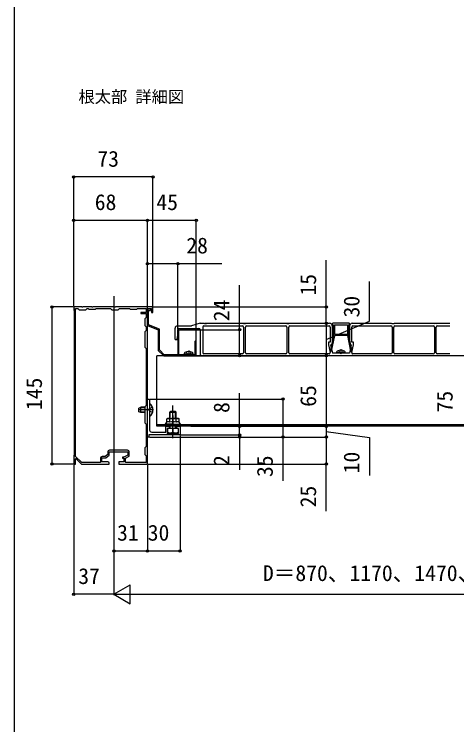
# Model space of a CAD drawing. Units: millimetres, scale not verified. Extents: x -875 to 875, y -1305 to 1298.
# Drawn here: x -875 to -467, y -13 to 642 of the extents above; entities that cross this region are included whole.
import ezdxf
from ezdxf.enums import TextEntityAlignment as Align

# ---------------------------------------------------------------- set-up
doc = ezdxf.new("R2010")
doc.units = ezdxf.units.MM
doc.header["$LTSCALE"] = 8
for name, color, linetype in [('0-2_USER1', 3, 'Continuous'), ('0-3_YKK_11', 7, 'Continuous'), ('0-5_YKK_12', 2, 'Continuous'), ('0-6_YKK_13', 4, 'Continuous'), ('0-7_YKK_D', 6, 'Continuous'), ('0-8_YKK_ZWAK', 7, 'Continuous')]:
    doc.layers.add(name, color=color, linetype=linetype)
doc.styles.add('ＭＳ ゴシック', font='')
doc.styles.get('ＭＳ ゴシック').set_extended_font_data('MS Gothic')

msp = doc.modelspace()

# ---------------------------------------------------------------- linework, layer by layer
at = {"layer": '0-3_YKK_11'}
msp.add_line((-770.4, 239.93), (-787.1, 239.93), dxfattribs=at)
for points in [[(-748, 372.13), (-781.542, 372.13), (-781.725, 372.01), (-782.275, 372.01), (-782.458, 372.13), (-802.542, 372.13), (-802.725, 372.01), (-803.275, 372.01), (-803.458, 372.13), (-811.542, 372.13), (-811.725, 372.01), (-812.275, 372.01), (-812.458, 372.13), (-820, 372.13), (-820, 369.13), (-819.7, 368.83)], [(-819.7, 368.83), (-819.7, 235.43), (-820, 235.13), (-820, 227.13), (-818.5, 227.13), (-818.5, 232.029), (-818.132, 232.184), (-813, 227.13), (-787.5, 227.13), (-787.5, 228.13)], [(-818.4, 234.272), (-818.4, 370.83), (-816.2, 370.83), (-815, 369.63), (-809, 369.63), (-807.8, 370.83), (-806.7, 370.83), (-806, 370.13), (-800, 370.13), (-799.3, 370.83), (-786.2, 370.83), (-785, 369.63), (-779, 369.63), (-777.8, 370.83), (-768.7, 370.83), (-768, 370.13), (-762, 370.13), (-761.3, 370.83), (-753.3, 370.83), (-753.3, 367.13), (-758, 367.13), (-758, 366.13), (-753.3, 366.13), (-753.3, 362.33), (-754.5, 361.13), (-754.5, 355.13), (-753.3, 353.93), (-753.3, 350.33), (-754.5, 349.13), (-754.5, 335.13), (-753.3, 333.93), (-753.3, 281.33), (-754.5, 280.13), (-754.5, 265.13), (-753.3, 263.93), (-753.3, 243.33), (-754.5, 242.13), (-754.5, 236.13), (-753.3, 234.93), (-753.3, 228.63)], [(-788.5, 229.13), (-794.1, 229.13), (-794.1, 232.83), (-790.6, 232.83), (-787.3, 235.33), (-787.3, 238.63), (-770.2, 238.63), (-770.2, 235.33), (-773.7, 233.43), (-775.2, 233.43), (-775.2, 232.53), (-773.7, 232.53), (-773.7, 229.13), (-778.5, 229.13), (-778.5, 227.13), (-752, 227.13), (-752, 238.672), (-752.12, 238.855), (-752.12, 239.405), (-752, 239.588), (-752, 276.672), (-752.12, 276.855), (-752.12, 277.405), (-752, 277.588), (-752, 341.672), (-752.12, 341.855), (-752.12, 342.405), (-752, 342.588), (-752, 357.672), (-752.12, 357.855), (-752.12, 358.405), (-752, 358.588), (-752, 370.63), (-748.4, 370.63), (-748.4, 367.13), (-747, 367.13), (-747, 371.13)], [(-749.6, 370.13), (-752, 370.13), (-752, 355.13), (-742, 351.13), (-742, 332.13), (-737, 327.13)], [(-708.3, 339.98), (-708.3, 328.13), (-723, 328.13), (-723, 350.63), (-723.5, 351.13), (-724, 350.63), (-724, 328.13), (-736.586, 328.13), (-741, 332.544), (-741, 351.807), (-751, 355.807), (-751, 368.93), (-749.6, 368.93)], [(-737, 327.13), (-707, 327.13), (-707, 339.98)], [(-752, 252.13), (-752, 287.13), (-750, 287.13), (-750, 277.588), (-750.12, 277.405), (-750.12, 276.855), (-750, 276.672), (-750, 258.63)], [(-748, 256.63), (-735, 256.63), (-735, 262.13), (-732, 262.13), (-732, 260.13), (-733.7, 260.13), (-733.7, 255.43), (-723.3, 255.43), (-723.3, 260.13), (-725, 260.13), (-725, 262.13), (-722, 262.13), (-722, 254.13), (-750.8, 254.13), (-750.8, 252.13), (-752, 252.13)], [(-788.6, 238.43), (-788.6, 235.976), (-791.037, 234.13), (-793.9, 234.13)], [(-753.3, 228.63), (-772.4, 228.63), (-772.4, 232.656), (-768.9, 234.556), (-768.9, 238.43)], [(-795.4, 232.63), (-795.4, 228.63), (-812.67, 228.63), (-818.4, 234.272)]]:
    msp.add_lwpolyline(points, dxfattribs=at)
for centre, radius, start, end in [((-749.6, 369.53), 0.6, 269.99999, 90.00001), ((-748, 371.13), 1, 0.00001, 89.99999), ((-707.65, 339.98), 0.65, 359.99999, 180.00001), ((-748, 258.63), 2, 180.00001, 269.99999), ((-787.1, 238.43), 1.5, 90.00001, 179.99999), ((-770.4, 238.43), 1.5, 0.00001, 89.99999), ((-793.9, 232.63), 1.5, 90.00001, 179.99999), ((-788.5, 228.13), 1, 0.00001, 89.99999)]:
    msp.add_arc(centre, radius, start, end, dxfattribs=at)
at = {"layer": '0-5_YKK_12'}
for p, q in [((-783, 382.13), (-783, 217.13)), ((-319.5, 327.13), (-743.5, 327.13)), ((-743.5, 262.13), (-743.5, 327.13)), ((-319.5, 263.33), (-743.5, 263.33)), ((-319.5, 262.13), (-743.5, 262.13))]:
    msp.add_line(p, q, dxfattribs=at)
at = {"layer": '0-6_YKK_13'}
for p, q in [((-724.5, 354.63), (-711.5, 354.63)), ((-703.5, 357.13), (-711.5, 354.63)), ((-703.5, 357.13), (-700, 357.13)), ((-700, 357.13), (-699.5, 356.83)), ((-700, 354.63), (-664.3, 354.63)), ((-699.5, 356.83), (-697.5, 356.83)), ((-697.5, 356.83), (-697, 357.13)), ((-697, 357.13), (-664, 357.13)), ((-664, 357.13), (-663.5, 356.83)), ((-663.5, 356.83), (-661.5, 356.83)), ((-660.7, 354.63), (-624.3, 354.63)), ((-620.7, 354.63), (-584.5, 354.63)), ((-581.5, 356.63), (-581.5, 356.23)), ((-581.5, 354.63), (-581.5, 337.13)), ((-566, 357.13), (-581, 357.13)), ((-581, 355.73), (-580.5, 355.73)), ((-580.5, 345.83), (-580.5, 355.73)), ((-579.5, 355.73), (-579.5, 346.83)), ((-579.5, 355.73), (-567.5, 355.73)), ((-567.5, 355.73), (-567.5, 346.83)), ((-566.5, 345.83), (-566.5, 355.73)), ((-566.5, 355.73), (-566, 355.73)), ((-565.5, 356.23), (-565.5, 356.63)), ((-565.5, 354.63), (-565.5, 337.13)), ((-563, 357.13), (-527, 357.13)), ((-562.5, 354.63), (-527.3, 354.63)), ((-527, 357.13), (-526.5, 356.83)), ((-526.5, 356.83), (-524.5, 356.83)), ((-523.7, 354.63), (-488.3, 354.63)), ((-488, 357.13), (-487.5, 356.83)), ((-485.5, 356.83), (-487.5, 356.83)), ((-485.5, 356.83), (-485, 357.13)), ((-485, 357.13), (-473, 357.13)), ((-484.7, 354.63), (-473, 354.63)), ((-726.5, 342.13), (-726.5, 352.63)), ((-724, 346.13), (-724, 351.13)), ((-723, 352.13), (-704.5, 352.13)), ((-703.5, 351.13), (-703.5, 329.13)), ((-701, 353.63), (-701, 329.93)), ((-663.3, 353.63), (-663.3, 329.93)), ((-661.7, 329.93), (-661.7, 353.63)), ((-623.3, 353.63), (-623.3, 329.93)), ((-621.7, 329.93), (-621.7, 353.63)), ((-583.5, 353.63), (-583.5, 339.63)), ((-563.5, 339.63), (-563.5, 353.63)), ((-526.3, 353.63), (-526.3, 329.93)), ((-524.7, 329.93), (-524.7, 353.63)), ((-487.3, 353.63), (-487.3, 329.93)), ((-485.7, 329.93), (-485.7, 353.63)), ((-726.5, 342.13), (-724.5, 342.13)), ((-724.5, 342.13), (-724, 346.13)), ((-579.5, 345.729), (-582.433, 331.33)), ((-580.5, 345.83), (-582.231, 337.33)), ((-567.5, 346.83), (-579.5, 346.83)), ((-567.5, 345.83), (-579.5, 345.83)), ((-579.5, 345.83), (-579.5, 345.729)), ((-567.5, 345.83), (-567.5, 345.729)), ((-567.5, 345.729), (-564.567, 331.33)), ((-566.5, 345.83), (-564.769, 337.33)), ((-583.5, 339.63), (-585, 339.63)), ((-582.531, 335.857), (-583.25, 332.33)), ((-583, 337.13), (-581.5, 337.13)), ((-583, 337.13), (-581.326, 329.43)), ((-582.531, 337.03), (-582.531, 335.857)), ((-564, 337.13), (-565.674, 329.43)), ((-565.5, 337.13), (-564, 337.13)), ((-563.519, 330.142), (-562, 337.13)), ((-562, 339.63), (-563.5, 339.63)), ((-562, 337.13), (-562, 339.63)), ((-718, 328.63), (-717.859, 329.432)), ((-710, 328.63), (-718, 328.63)), ((-718, 328.63), (-717.912, 328.13)), ((-710.088, 328.13), (-717.912, 328.13)), ((-714, 332.03), (-714, 328.13)), ((-710, 328.63), (-710.141, 329.432)), ((-710, 328.63), (-710.088, 328.13)), ((-664.3, 328.93), (-700, 328.93)), ((-624.3, 328.93), (-660.7, 328.93)), ((-584.458, 328.93), (-620.7, 328.93)), ((-583.25, 332.33), (-583.163, 331.33)), ((-583.163, 331.33), (-582.433, 331.33)), ((-574, 329.43), (-581.326, 329.43)), ((-577.5, 329.93), (-577.359, 330.732)), ((-569.5, 329.93), (-577.5, 329.93)), ((-577.5, 329.93), (-577.412, 329.43)), ((-569.588, 329.43), (-577.412, 329.43)), ((-573.5, 333.33), (-573.5, 329.43)), ((-565.674, 329.43), (-573, 329.43)), ((-569.5, 329.93), (-569.641, 330.732)), ((-569.5, 329.93), (-569.588, 329.43)), ((-564.567, 331.33), (-563.837, 331.33)), ((-563.75, 332.33), (-563.837, 331.33)), ((-527.3, 328.93), (-562.542, 328.93)), ((-488.3, 328.93), (-523.7, 328.93)), ((-473, 328.93), (-484.7, 328.93)), ((-473, 327.13), (-701.5, 327.13)), ((-750, 283.03), (-750, 271.23)), ((-749.752, 283.03), (-750, 283.03)), ((-749.752, 271.23), (-749.752, 283.03)), ((-746.5, 277.13), (-760.5, 277.13)), ((-760, 278.83), (-758.3, 279.63)), ((-760, 275.43), (-760, 278.83)), ((-758.3, 274.63), (-760, 275.43)), ((-754.5, 279.197), (-759.22, 279.197)), ((-754.5, 279.63), (-758.3, 279.63)), ((-758.3, 274.63), (-758.3, 279.63)), ((-750.744, 277.13), (-750.135, 278.275)), ((-750.744, 277.13), (-750.135, 275.985)), ((-747.417, 279.63), (-750.135, 278.275)), ((-747.417, 274.63), (-750.135, 275.985)), ((-730.96, 269.33), (-730.96, 275.67)), ((-728.5, 251.13), (-728.5, 281.13)), ((-726.04, 269.33), (-726.04, 275.67)), ((-754.5, 275.063), (-759.22, 275.063)), ((-754.5, 274.63), (-758.3, 274.63)), ((-749.752, 271.23), (-750, 271.23)), ((-733.5, 269.33), (-734.274, 268.883)), ((-734.274, 265.73), (-734.274, 268.883)), ((-733.5, 269.33), (-723.5, 269.33)), ((-731.5, 275.13), (-725.5, 275.13)), ((-731.387, 265.73), (-731.387, 268.883)), ((-728.5, 271.876), (-728.5, 262.446)), ((-725.613, 265.73), (-725.613, 268.883)), ((-723.5, 269.33), (-722.726, 268.883)), ((-722.726, 265.73), (-722.726, 268.883)), ((-735.5, 263.33), (-735.5, 264.13)), ((-735.5, 263.33), (-721.5, 263.33)), ((-721.5, 263.33), (-721.5, 264.13)), ((-731.5, 260.13), (-731.5, 262.13)), ((-730.96, 260.13), (-730.96, 262.13)), ((-728.5, 260.13), (-728.5, 256.563)), ((-726.04, 260.13), (-726.04, 262.13)), ((-725.5, 260.13), (-725.5, 262.13))]:
    msp.add_line(p, q, dxfattribs=at)
for points in [[(-661.5, 356.83), (-661, 357.13), (-624, 357.13), (-623.5, 356.83), (-621.5, 356.83), (-621, 357.13), (-584, 357.13)], [(-524.5, 356.83), (-524, 357.13), (-488, 357.13)], [(-585, 339.63), (-585, 337.13), (-583.481, 330.142)], [(-564.469, 337.03), (-564.469, 335.857), (-563.75, 332.33)], [(-716.258, 330.625), (-715.145, 328.393), (-714.651, 328.13)], [(-711.742, 330.625), (-712.855, 328.393), (-713.349, 328.13)], [(-575.758, 331.925), (-574.645, 329.693), (-574.151, 329.43)], [(-571.242, 331.925), (-572.355, 329.693), (-572.849, 329.43)], [(-731.5, 269.33), (-731.5, 275.13), (-730.5, 276.13), (-726.5, 276.13)], [(-725.5, 269.33), (-725.5, 275.13), (-726.5, 276.13)], [(-728.5, 264.13), (-735.5, 264.13), (-734.274, 265.73)], [(-728.5, 264.13), (-721.5, 264.13), (-722.726, 265.73)]]:
    msp.add_lwpolyline(points, dxfattribs=at)
msp.add_lwpolyline([(-723.5, 260.13), (-733.5, 260.13), (-733.5, 256.13), (-723.5, 256.13)], close=True, dxfattribs=at)
for centre, radius, start, end in [((-724.5, 352.63), 2, 90, 180), ((-700, 353.63), 1, 90, 180), ((-664.3, 353.63), 1, 0, 90), ((-660.7, 353.63), 1, 90, 180), ((-624.3, 353.63), 1, 0, 90), ((-620.7, 353.63), 1, 90, 180), ((-584.5, 353.63), 1, 0, 90), ((-584, 354.63), 2.5, 0, 90), ((-581, 356.63), 0.5, 90, 180), ((-581, 356.23), 0.5, 180, 270), ((-566, 356.63), 0.5, 0, 90), ((-566, 356.23), 0.5, 270, 0), ((-563, 354.63), 2.5, 90, 180), ((-562.5, 353.63), 1, 90, 180), ((-527.3, 353.63), 1, 0, 90), ((-523.7, 353.63), 1, 90, 180), ((-488.3, 353.63), 1, 0, 90), ((-484.7, 353.63), 1, 90, 180), ((-723, 351.13), 1, 90, 180), ((-704.5, 351.13), 1, 0, 90), ((-582.231, 337.03), 0.3, 90, 180), ((-564.769, 337.03), 0.3, 0, 90), ((-716.972, 329.276), 0.9, 122.05588, 170), ((-714, 324.53), 6.5, 57.94412, 122.05588), ((-715.75, 327.93), 0.2, 89.92103, 90), ((-711.028, 329.276), 0.9, 10, 57.94412), ((-701.5, 329.13), 2, 180, 270), ((-700, 329.93), 1, 180, 270), ((-664.3, 329.93), 1, 270, 0), ((-660.7, 329.93), 1, 180, 270), ((-624.3, 329.93), 1, 270, 0), ((-620.7, 329.93), 1, 180, 270), ((-584.458, 329.93), 1, 270, 12.26477), ((-576.472, 330.576), 0.9, 122.05588, 170), ((-573.5, 325.83), 6.5, 57.94412, 122.05588), ((-575.25, 329.23), 0.2, 89.92103, 90), ((-573.5, 329.43), 0.5, 180, 0), ((-570.528, 330.576), 0.9, 10, 57.94412), ((-562.542, 329.93), 1, 167.73523, 270), ((-527.3, 329.93), 1, 270, 0), ((-523.7, 329.93), 1, 180, 270), ((-488.3, 329.93), 1, 270, 0), ((-484.7, 329.93), 1, 180, 270), ((-754.7, 277.13), 7.7, 309.98312, 50.01688), ((-732.83, 266.774), 2.556, 55.61575, 124.38425), ((-728.5, 259.776), 9.553, 90, 107.58795), ((-728.5, 259.776), 9.553, 72.41205, 90), ((-724.17, 266.774), 2.556, 55.61575, 124.38425), ((-732.83, 263.621), 2.556, 55.61575, 124.38425), ((-728.5, 256.623), 9.553, 90, 107.58795), ((-728.5, 256.623), 9.553, 72.41205, 90), ((-724.17, 263.621), 2.556, 55.61575, 124.38425), ((-731, 263.563), 7.433, 250.34714, 289.65286), ((-726, 263.563), 7.433, 250.34714, 289.65286)]:
    msp.add_arc(centre, radius, start, end, dxfattribs=at)
for centre, major_axis, start_param, end_param in [((-734, 264.13), (1.5, 0), 3.1415927, 4.712389), ((-723, 264.13), (-1.5, 0), 1.5707963, 3.1415927)]:
    msp.add_ellipse(centre, major_axis=major_axis, ratio=0.533333, start_param=start_param, end_param=end_param, dxfattribs=at)
at = {"layer": '0-7_YKK_D'}
for p, q in [((-820, 372.83), (-820, 493.13)), ((-747, 492.13), (-820, 492.13)), ((-747, 372.13), (-747, 493.13)), ((-820, 372.83), (-820, 453.13)), ((-752, 370.83), (-752, 453.13)), ((-752, 370.83), (-752, 453.13)), ((-707, 340.98), (-707, 453.13)), ((-820, 452.13), (-752, 452.13)), ((-752, 452.13), (-707, 452.13)), ((-752, 370.83), (-752, 413.13)), ((-724, 351.63), (-724, 413.13)), ((-820.7, 372.13), (-841, 372.13)), ((-840, 227.13), (-840, 372.13)), ((-747, 372.13), (-586, 372.13)), ((-699, 357.13), (-586, 357.13)), ((-587, 357.13), (-587, 327.13)), ((-722.5, 351.13), (-666, 351.13)), ((-712, 327.13), (-586, 327.13)), ((-706.3, 327.13), (-666, 327.13)), ((-700.5, 327.13), (-586, 327.13)), ((-587, 327.13), (-587, 262.13)), ((-667, 262.13), (-667, 292.548)), ((-749.5, 287.13), (-626, 287.13)), ((-712, 262.13), (-586, 262.13)), ((-712, 262.13), (-586, 262.13)), ((-712, 262.13), (-666, 262.13)), ((-667, 254.13), (-667, 262.13)), ((-667, 254.13), (-667, 258.43)), ((-587, 262.13), (-587, 252.13)), ((-750.1, 252.13), (-666, 252.13)), ((-750.1, 252.13), (-626, 252.13)), ((-740, 252.13), (-586, 252.13)), ((-722, 253.43), (-722, 146.13)), ((-721.3, 254.13), (-666, 254.13)), ((-712, 254.13), (-666, 254.13)), ((-712, 252.13), (-586, 252.13)), ((-667, 254.13), (-667, 252.13)), ((-667, 254.13), (-667, 249.83)), ((-667, 252.13), (-667, 221.939)), ((-587, 252.13), (-587, 227.13)), ((-820.7, 227.13), (-841, 227.13)), ((-820, 226.43), (-820, 106.13)), ((-752, 226.43), (-752, 146.13)), ((-752, 226.43), (-752, 146.13)), ((-751.3, 227.13), (-586, 227.13)), ((-587, 183.744), (-587, 227.13)), ((-783, 218.63), (-783, 146.13)), ((-783, 218.63), (-783, 106.13)), ((-783, 218.63), (-783, 106.13)), ((-783, 147.13), (-752, 147.13)), ((-752, 147.13), (-722, 147.13)), ((-783, 107.13), (-767.845, 115.88)), ((-767.845, 98.38), (-767.845, 115.88)), ((-783, 107.13), (-820, 107.13)), ((-783, 107.13), (-767.845, 98.38)), ((-783, 107.13), (-752.689, 107.13)), ((-765.5, 107.13), (-200.5, 107.13))]:
    msp.add_line(p, q, dxfattribs=at)
for points in [[(-587, 357.13), (-587, 372.13), (-587, 415.275)], [(-752, 412.13), (-724, 412.13), (-683.45, 412.13)], [(-587, 342.13), (-547, 358.942), (-547, 395.533)], [(-667, 327.13), (-667, 351.13), (-667, 392.134)], [(-627, 287.13), (-627, 252.13), (-627, 211.693)], [(-587, 257.13), (-547, 251.716), (-547, 216.716)]]:
    msp.add_lwpolyline(points, dxfattribs=at)
for centre in [(-820, 492.13), (-747, 492.13), (-820, 452.13), (-752, 452.13), (-752, 452.13), (-707, 452.13), (-752, 412.13), (-724, 412.13), (-840, 372.13), (-587, 372.13), (-587, 357.13), (-587, 357.13), (-667, 351.13), (-667, 327.13), (-587, 327.13), (-587, 327.13), (-627, 287.13), (-667, 262.13), (-587, 262.13), (-587, 262.13), (-667, 254.13), (-667, 254.13), (-667, 252.13), (-627, 252.13), (-587, 252.13), (-587, 252.13), (-840, 227.13), (-587, 227.13), (-783, 147.13), (-752, 147.13), (-752, 147.13), (-722, 147.13), (-820, 107.13)]:
    msp.add_circle(centre, 1.075, dxfattribs=at)
at = {"layer": '0-8_YKK_ZWAK'}
msp.add_line((-875, 1245.3), (-875, -1304.7), dxfattribs=at)

# ---------------------------------------------------------------- texts
at = {"layer": '0-2_USER1', "style": 'ＭＳ ゴシック'}
msp.add_text('根太部 詳細図', height=11, dxfattribs=at).set_placement((-815.682, 557.26), align=Align.BOTTOM_LEFT)
at = {"layer": '0-7_YKK_D', "style": 'ＭＳ ゴシック'}
for s, p in [('73', (-798.273, 497.13)), ('68', (-800.659, 457.13)), ('45', (-743.818, 457.13)), ('28', (-716.177, 417.13)), ('31', (-780.057, 152.13)), ('30', (-751.773, 152.13)), ('D＝870、1170、1470、1770', (-645.5, 114.857)), ('37', (-815.875, 112.13))]:
    msp.add_text(s, height=14.66, dxfattribs=at).set_placement(p, align=Align.BOTTOM_LEFT)
for s, p in [('15', (-592, 382.662)), ('30', (-552, 362.464)), ('24', (-672, 358.953)), ('145', (-845, 277.016)), ('65', (-592, 280.027)), ('75', (-466, 274.857)), ('8', (-672, 274.366)), ('10', (-552, 218.648)), ('2', (-672, 225.462)), ('35', (-632, 215.216)), ('25', (-592, 187.267))]:
    msp.add_text(s, height=14.66, rotation=90, dxfattribs=at).set_placement(p, align=Align.BOTTOM_LEFT)

doc.saveas('drawing.dxf')
